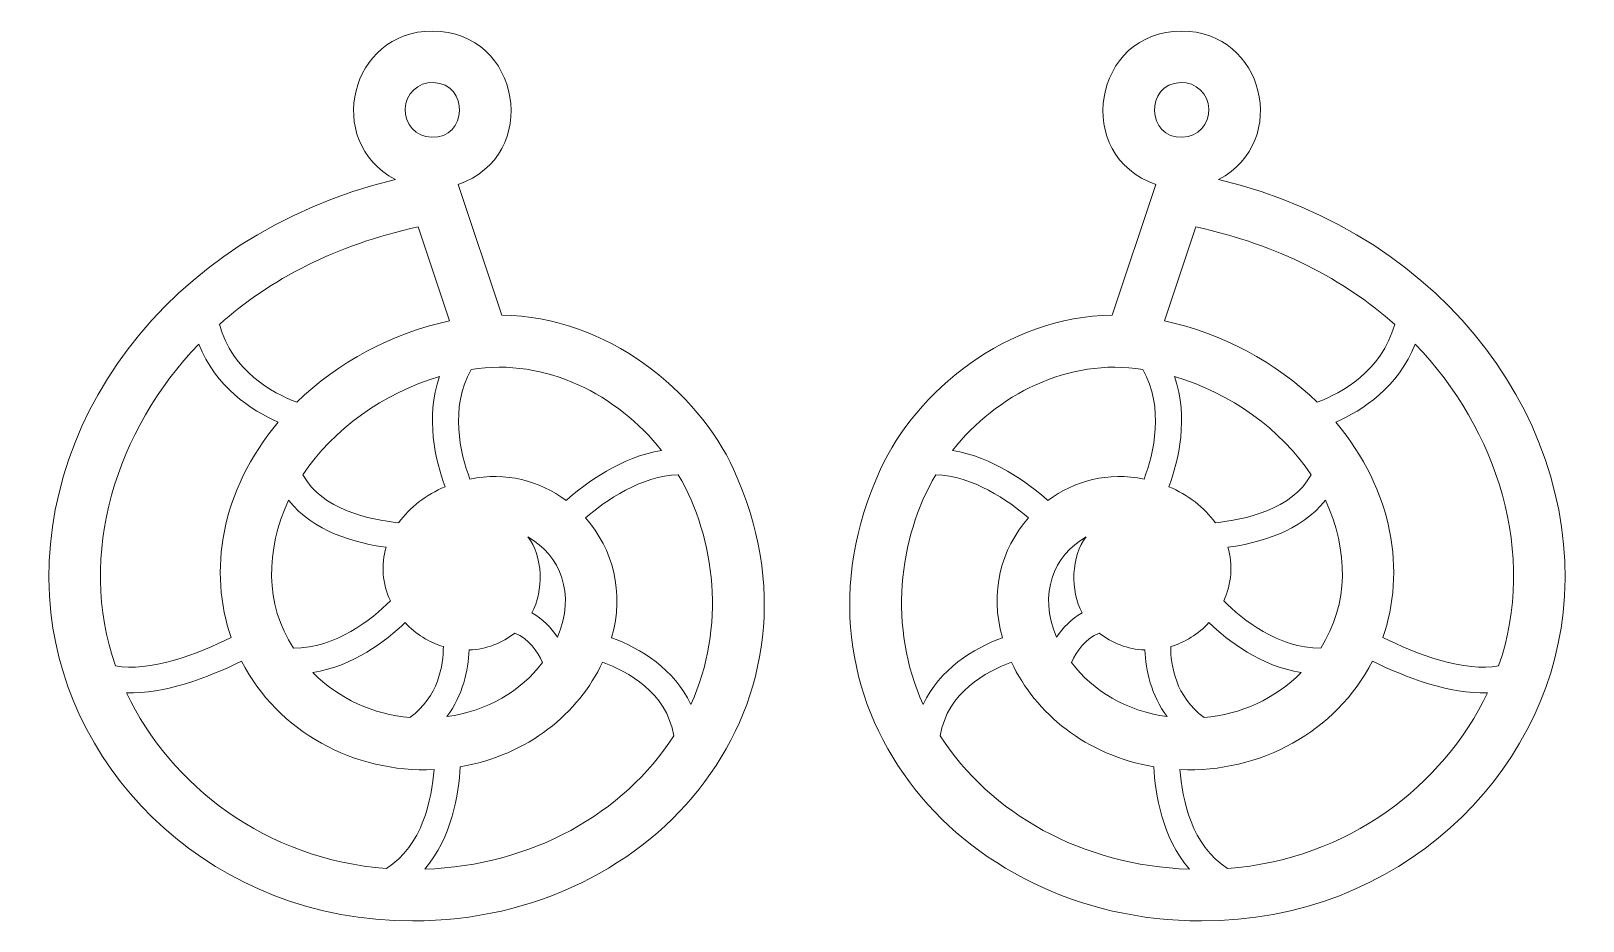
# Model space of a CAD drawing. Header units: inches. Extents: x 24 to 264, y 3 to 141.
import ezdxf

# ---------------------------------------------------------------- set-up
doc = ezdxf.new("R2010")
doc.units = ezdxf.units.IN
doc.header["$MEASUREMENT"] = 0
doc.layers.add('_U+0421_U+043B_U+043E_U+0439 1', color=7, linetype='Continuous')

msp = doc.modelspace()

# ---------------------------------------------------------------- linework, layer by layer
at = {"layer": '_U+0421_U+043B_U+043E_U+0439 1', "color": 1, "lineweight": 9, "true_color": 0xff0000}
for points, knots in [([(132.6, 73.04), (127.14, 85), (112.96, 96.89), (96.63, 96.96), (96.63, 96.96), (89.83, 117.29), (89.83, 117.29), (102.8, 121.73), (99.65, 141.12), (85.83, 141.12), (73.11, 141.12), (68.86, 124.04), (80.09, 118.06), (43.87, 109.3), (23.53, 79.17), (26.61, 50.72), (29.34, 25.48), (51.89, 2.88), (82.77, 2.88), (120.95, 2.88), (148.96, 37.23), (132.6, 73.04)], [0, 0, 0, 0, 1, 1, 1, 2, 2, 2, 3, 3, 3, 4, 4, 4, 5, 5, 5, 6, 6, 6, 7, 7, 7, 7]), ([(205.23, 2.88), (236.11, 2.88), (258.66, 25.49), (261.39, 50.72), (264.47, 79.17), (244.13, 109.3), (207.91, 118.06), (219.14, 124.04), (214.89, 141.12), (202.16, 141.12), (188.35, 141.12), (185.2, 121.73), (198.17, 117.29), (198.17, 117.29), (191.36, 96.96), (191.36, 96.96), (175.04, 96.89), (160.86, 85), (155.4, 73.04), (139.04, 37.23), (167.05, 2.88), (205.23, 2.88)], [0, 0, 0, 0, 1, 1, 1, 2, 2, 2, 3, 3, 3, 4, 4, 4, 5, 5, 5, 6, 6, 6, 7, 7, 7, 7]), ([(85.99, 133.12), (91.6, 132.91), (91.31, 124.41), (85.68, 124.62), (83.34, 124.71), (81.5, 126.68), (81.59, 129.02), (81.67, 131.36), (83.64, 133.2), (85.99, 133.12)], [0, 0, 0, 0, 1, 1, 1, 2, 2, 2, 3, 3, 3, 3]), ([(206.41, 129.02), (206.5, 126.68), (204.66, 124.71), (202.32, 124.62), (196.69, 124.41), (196.4, 132.91), (202.01, 133.12), (204.36, 133.2), (206.33, 131.36), (206.41, 129.02)], [0, 0, 0, 0, 1, 1, 1, 2, 2, 2, 3, 3, 3, 3]), ([(83.61, 110.69), (83.61, 110.69), (88.49, 96.08), (88.49, 96.08), (79.57, 94.22), (71.16, 89.66), (64.79, 83.46), (60.99, 84.88), (54.78, 88.27), (52.77, 95.55), (60.57, 102.49), (70.85, 107.94), (83.61, 110.69)], [0, 0, 0, 0, 1, 1, 1, 2, 2, 2, 3, 3, 3, 4, 4, 4, 4]), ([(235.24, 95.55), (233.22, 88.27), (227.01, 84.88), (223.21, 83.46), (216.84, 89.66), (208.43, 94.22), (199.51, 96.08), (199.51, 96.08), (204.39, 110.69), (204.39, 110.69), (217.15, 107.94), (227.43, 102.49), (235.24, 95.55)], [0, 0, 0, 0, 1, 1, 1, 2, 2, 2, 3, 3, 3, 4, 4, 4, 4]), ([(49.57, 92.49), (52.18, 85.82), (57.73, 82.2), (61.91, 80.35), (52.93, 69.75), (51.02, 57.04), (54.61, 46.91), (49.52, 44.4), (41.7, 41.41), (36.63, 42.52), (30.59, 59.75), (36.76, 79.25), (49.57, 92.49)], [0, 0, 0, 0, 1, 1, 1, 2, 2, 2, 3, 3, 3, 4, 4, 4, 4]), ([(251.38, 42.52), (246.31, 41.41), (238.48, 44.4), (233.39, 46.91), (236.98, 57.04), (235.07, 69.75), (226.09, 80.35), (230.27, 82.2), (235.82, 85.82), (238.43, 92.49), (251.24, 79.25), (257.41, 59.75), (251.38, 42.52)], [0, 0, 0, 0, 1, 1, 1, 2, 2, 2, 3, 3, 3, 4, 4, 4, 4]), ([(91.85, 88.56), (103.59, 90.4), (114.54, 84.58), (121.41, 75.98), (115.19, 74.96), (109.74, 70.97), (106.59, 68.21), (102.47, 71.25), (97.24, 72.68), (91.65, 71.53), (90.17, 75.54), (88.49, 82.59), (91.85, 88.56)], [0, 0, 0, 0, 1, 1, 1, 2, 2, 2, 3, 3, 3, 4, 4, 4, 4]), ([(196.35, 71.53), (190.76, 72.68), (185.54, 71.25), (181.41, 68.21), (178.26, 70.97), (172.81, 74.96), (166.59, 75.98), (173.46, 84.58), (184.41, 90.4), (196.15, 88.56), (199.51, 82.59), (197.83, 75.54), (196.35, 71.53)], [0, 0, 0, 0, 1, 1, 1, 2, 2, 2, 3, 3, 3, 4, 4, 4, 4]), ([(80.59, 64.75), (76.19, 65.19), (68.62, 66.76), (65.74, 72.2), (70.44, 79.29), (78.24, 84.88), (86.95, 87.45), (84.72, 81.06), (86.3, 74.42), (87.81, 70.33), (84.88, 69.07), (82.33, 67.14), (80.59, 64.75)], [0, 0, 0, 0, 1, 1, 1, 2, 2, 2, 3, 3, 3, 4, 4, 4, 4]), ([(200.19, 70.33), (201.7, 74.42), (203.28, 81.06), (201.05, 87.45), (209.76, 84.88), (217.56, 79.29), (222.26, 72.2), (219.38, 66.76), (211.81, 65.19), (207.41, 64.75), (205.67, 67.14), (203.12, 69.07), (200.19, 70.33)], [0, 0, 0, 0, 1, 1, 1, 2, 2, 2, 3, 3, 3, 4, 4, 4, 4]), ([(125.97, 36.52), (123.43, 41.97), (118.18, 45.22), (113.67, 46.86), (115.67, 53.99), (113.91, 60.64), (109.59, 65.48), (112.77, 68.2), (118.25, 72.02), (124.02, 72.19), (129.83, 62.29), (131.4, 48.43), (125.97, 36.52)], [0, 0, 0, 0, 1, 1, 1, 2, 2, 2, 3, 3, 3, 4, 4, 4, 4]), ([(163.98, 72.19), (169.75, 72.02), (175.23, 68.2), (178.41, 65.48), (174.09, 60.64), (172.33, 53.99), (174.34, 46.86), (169.82, 45.22), (164.57, 41.97), (162.03, 36.52), (156.6, 48.43), (158.17, 62.29), (163.98, 72.19)], [0, 0, 0, 0, 1, 1, 1, 2, 2, 2, 3, 3, 3, 4, 4, 4, 4]), ([(79.31, 52.62), (76.41, 49.71), (70.91, 45.29), (64.25, 45.24), (59.83, 52.15), (59.91, 60.46), (63.51, 68.22), (67.3, 63.35), (73.96, 61.57), (78.66, 60.93), (77.82, 58.2), (78.08, 55.27), (79.31, 52.62)], [0, 0, 0, 0, 1, 1, 1, 2, 2, 2, 3, 3, 3, 4, 4, 4, 4]), ([(209.34, 60.93), (214.04, 61.57), (220.7, 63.35), (224.49, 68.22), (228.08, 60.46), (228.16, 52.15), (223.75, 45.24), (217.09, 45.29), (211.59, 49.71), (208.69, 52.62), (209.92, 55.27), (210.18, 58.2), (209.34, 60.93)], [0, 0, 0, 0, 1, 1, 1, 2, 2, 2, 3, 3, 3, 4, 4, 4, 4]), ([(101.29, 50.73), (103.09, 54.05), (103.07, 59.66), (100.64, 62.54), (105.71, 59.69), (108.14, 53.66), (105.26, 46.98), (104.27, 48.44), (102.96, 49.79), (101.29, 50.73)], [0, 0, 0, 0, 1, 1, 1, 2, 2, 2, 3, 3, 3, 3]), ([(182.74, 46.98), (179.86, 53.66), (182.29, 59.69), (187.36, 62.54), (184.93, 59.66), (184.91, 54.05), (186.71, 50.73), (185.04, 49.79), (183.73, 48.44), (182.74, 46.98)], [0, 0, 0, 0, 1, 1, 1, 2, 2, 2, 3, 3, 3, 3]), ([(81.61, 49.23), (83.26, 47.44), (85.3, 46.17), (87.54, 45.51), (87.54, 42.56), (86.78, 37.76), (82.36, 34.46), (76.68, 34.97), (71.31, 37.39), (67.28, 41.47), (73.55, 42.46), (78.58, 46.31), (81.61, 49.23)], [0, 0, 0, 0, 1, 1, 1, 2, 2, 2, 3, 3, 3, 4, 4, 4, 4]), ([(220.72, 41.47), (216.69, 37.39), (211.32, 34.97), (205.64, 34.47), (201.22, 37.76), (200.46, 42.56), (200.47, 45.51), (202.7, 46.17), (204.75, 47.44), (206.4, 49.23), (209.42, 46.31), (214.45, 42.46), (220.72, 41.47)], [0, 0, 0, 0, 1, 1, 1, 2, 2, 2, 3, 3, 3, 4, 4, 4, 4]), ([(102.93, 43.03), (99.51, 38.56), (94.52, 35.51), (88.09, 34.62), (90.55, 37.94), (91.44, 41.79), (91.54, 44.98), (94.24, 45.06), (96.72, 46.09), (98.63, 47.6), (100.84, 46.7), (102.16, 44.74), (102.93, 43.03)], [0, 0, 0, 0, 1, 1, 1, 2, 2, 2, 3, 3, 3, 4, 4, 4, 4]), ([(189.37, 47.6), (191.28, 46.09), (193.76, 45.06), (196.46, 44.98), (196.56, 41.79), (197.45, 37.94), (199.91, 34.62), (193.48, 35.52), (188.49, 38.56), (185.07, 43.03), (185.84, 44.74), (187.16, 46.7), (189.37, 47.6)], [0, 0, 0, 0, 1, 1, 1, 2, 2, 2, 3, 3, 3, 4, 4, 4, 4]), ([(78.7, 11.04), (60.01, 12.41), (45.19, 23.9), (38.36, 38.31), (44.15, 38.09), (50.99, 40.66), (56.2, 43.23), (61.87, 32.25), (73.66, 25.83), (86.11, 26.4), (85.76, 21.83), (84.29, 14.53), (78.7, 11.04)], [0, 0, 0, 0, 1, 1, 1, 2, 2, 2, 3, 3, 3, 4, 4, 4, 4]), ([(84.64, 10.92), (88.86, 15.83), (89.94, 22.61), (90.17, 26.84), (100.73, 28.63), (108.54, 35.16), (112.25, 43.07), (116.17, 41.65), (122.2, 38.4), (123.31, 31.64), (115.52, 19.54), (101.33, 11.49), (84.64, 10.92)], [0, 0, 0, 0, 1, 1, 1, 2, 2, 2, 3, 3, 3, 4, 4, 4, 4]), ([(164.69, 31.64), (165.8, 38.4), (171.83, 41.65), (175.75, 43.07), (179.46, 35.16), (187.27, 28.63), (197.83, 26.84), (198.06, 22.61), (199.14, 15.83), (203.36, 10.92), (186.67, 11.49), (172.48, 19.54), (164.69, 31.64)], [0, 0, 0, 0, 1, 1, 1, 2, 2, 2, 3, 3, 3, 4, 4, 4, 4]), ([(201.89, 26.4), (214.34, 25.83), (226.12, 32.25), (231.8, 43.23), (237.01, 40.66), (243.85, 38.09), (249.63, 38.31), (242.81, 23.9), (227.99, 12.41), (209.3, 11.04), (203.71, 14.53), (202.24, 21.83), (201.89, 26.4)], [0, 0, 0, 0, 1, 1, 1, 2, 2, 2, 3, 3, 3, 4, 4, 4, 4])]:
    msp.add_open_spline(points, degree=3, knots=knots, dxfattribs=at)

doc.saveas('drawing.dxf')
